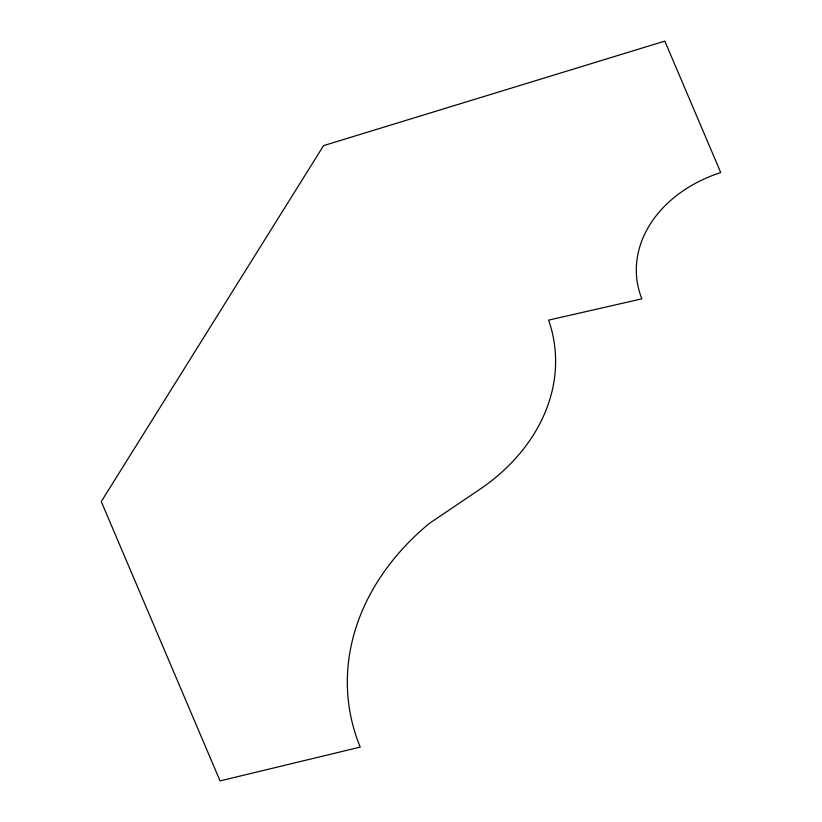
<?xml version="1.0" encoding="UTF-8"?>
<svg xmlns="http://www.w3.org/2000/svg" width="822" height="822" viewBox="0 0 822 822"><rect width="100%" height="100%" fill="white"/><g stroke="black" fill="none" stroke-linecap="round" stroke-linejoin="round"><path stroke-width="1.23" d="M323.57 145.628L101.27 501.574L220.06 780.9L360.231 747.106A277.692 217.018 -7.2 0 1 429.279 523.45L481.795 488.011A203.63 159.139 -7.2 0 0 548.623 320.128L641.848 298.848A126.167 98.609 -7.2 0 1 720.73 172.548L664.834 41.1L323.57 145.628"/></g></svg>
